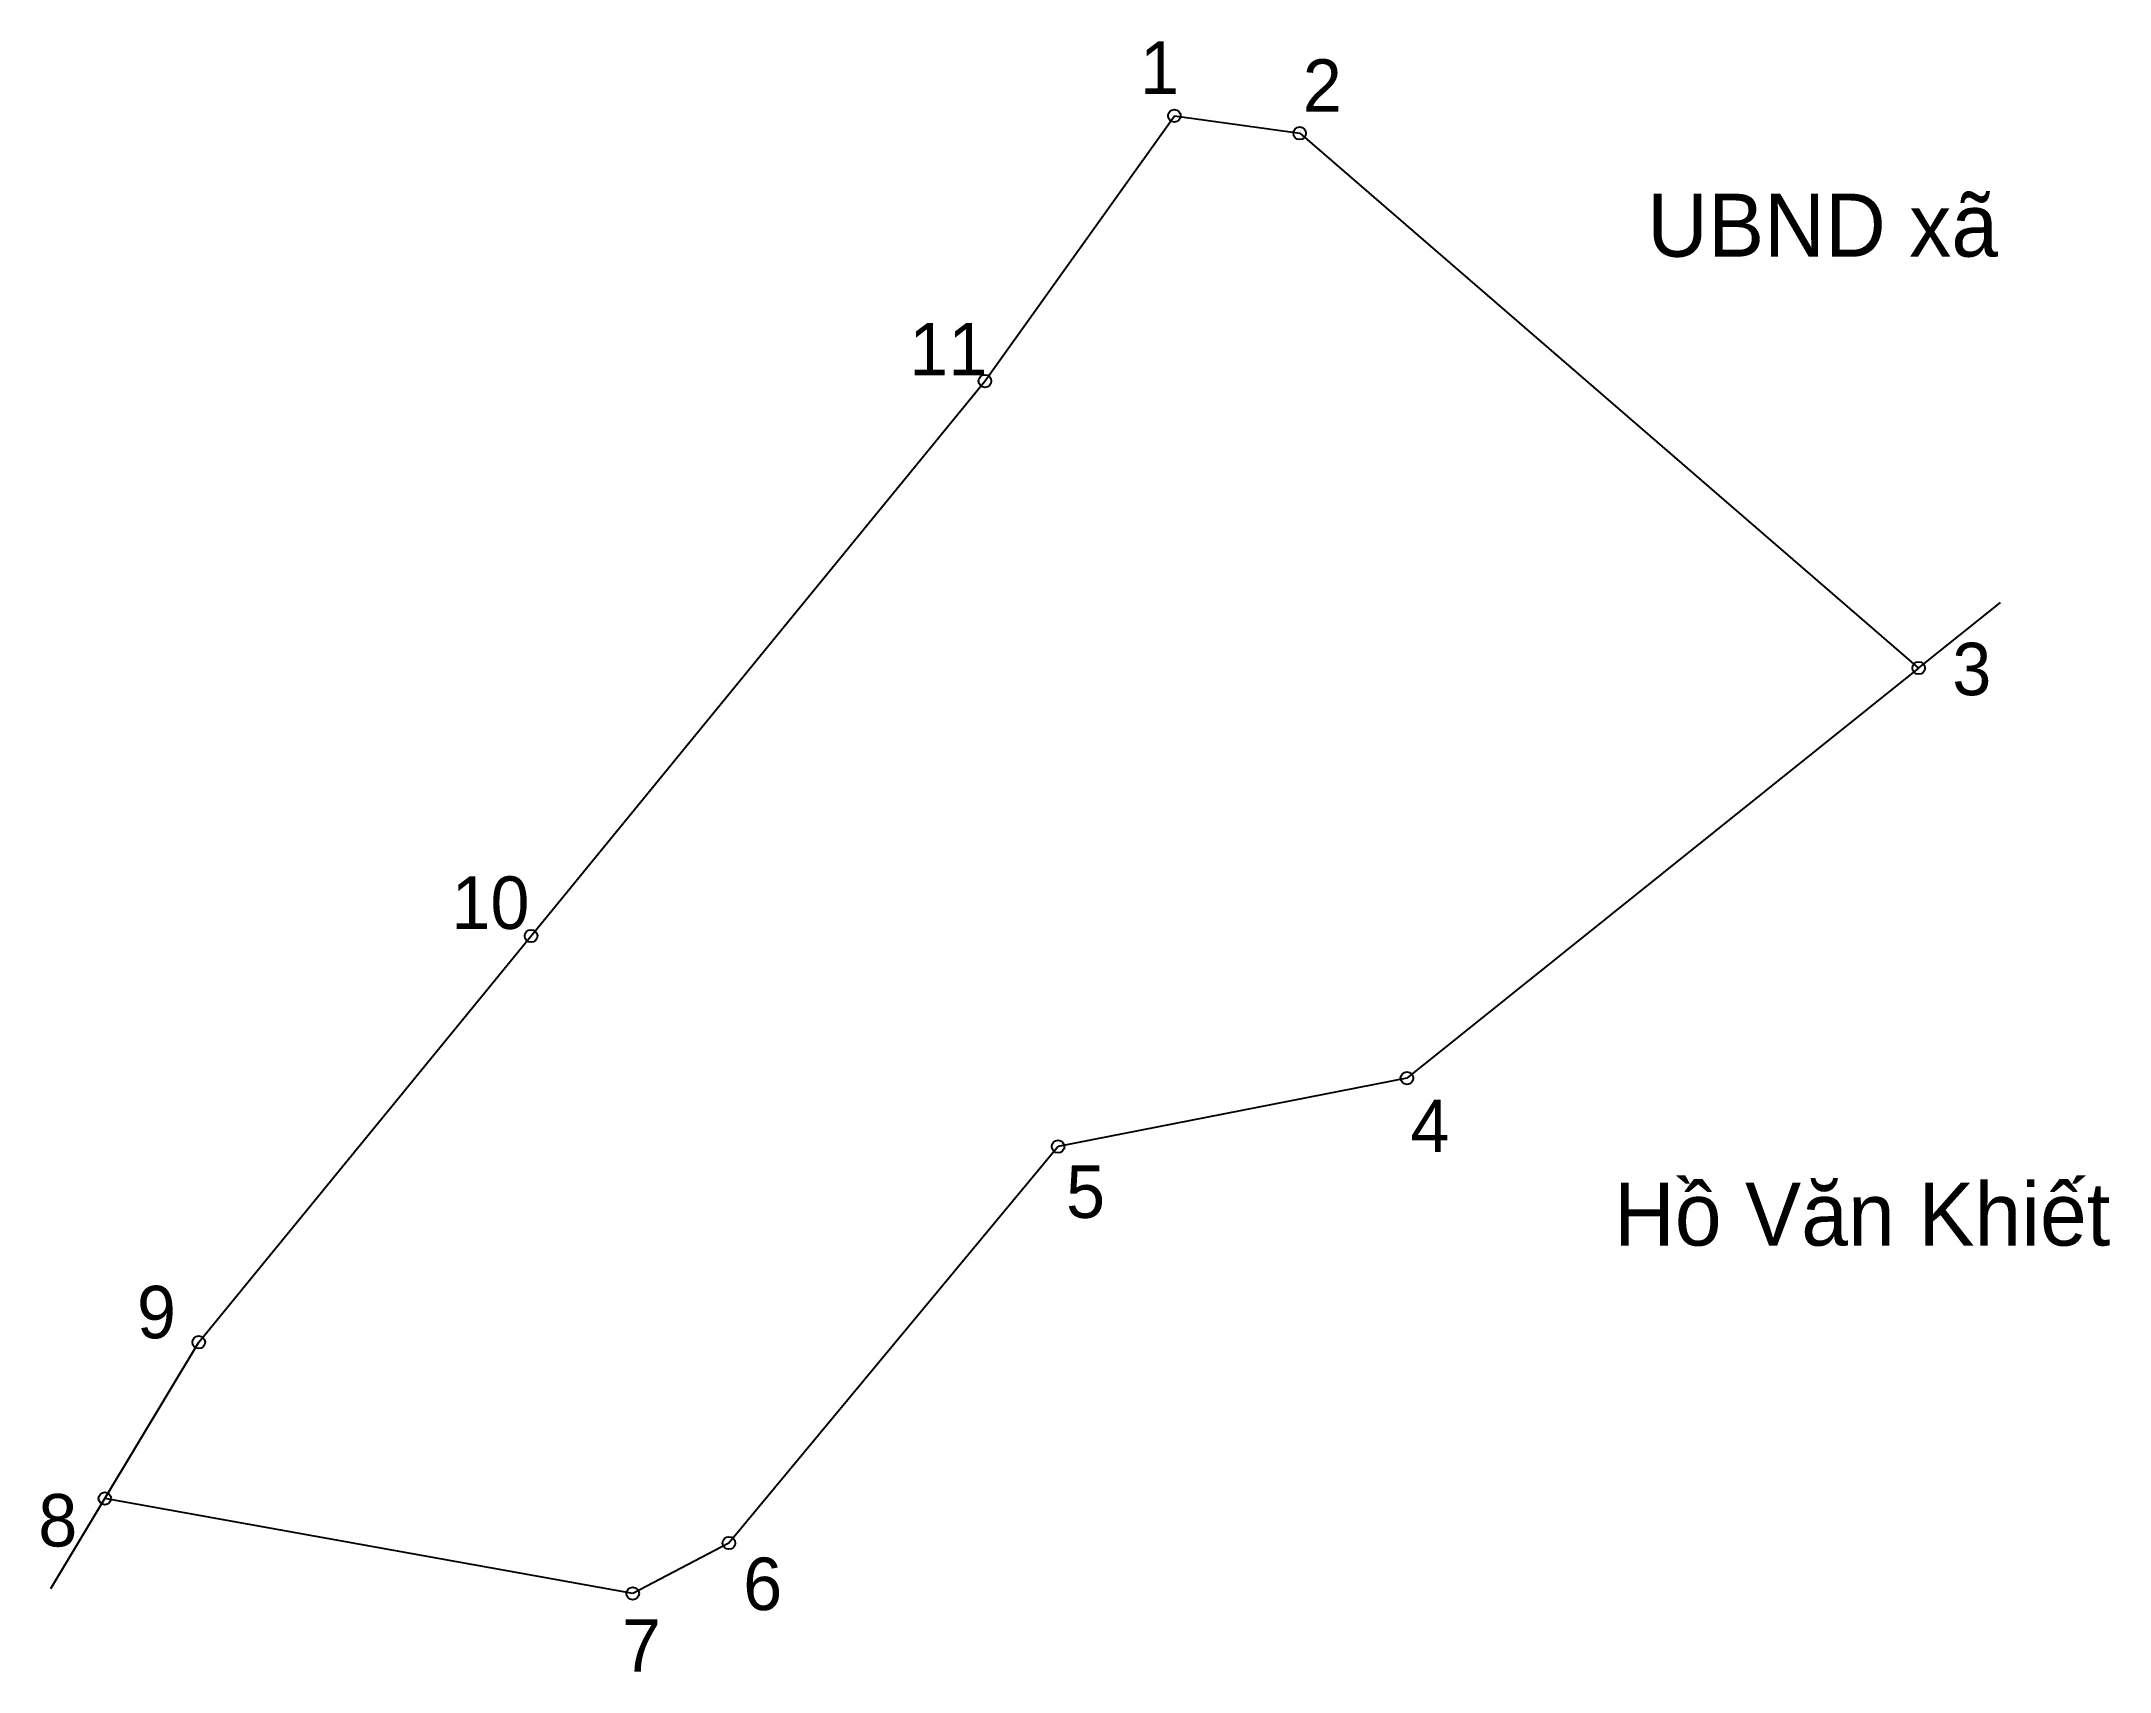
# Model space of a CAD drawing. Extents: x 546853 to 546990, y 1824844 to 1824952.
import ezdxf

# ---------------------------------------------------------------- set-up
doc = ezdxf.new("R2010")
doc.units = 0
for name, color, linetype in [('CanhThua', 7, 'Continuous'), ('MocDinhThua', 7, 'Continuous'), ('RauThua', 7, 'Continuous'), ('SoHieuDinhThua', 7, 'Continuous'), ('TenChuLanCan', 7, 'Continuous')]:
    doc.layers.add(name, color=color, linetype=linetype)

msp = doc.modelspace()

# ---------------------------------------------------------------- linework, layer by layer
at = {"layer": 'CanhThua'}
for p, q in [((546915.45, 1824929.7), (546928.06, 1824947.35)), ((546928.06, 1824947.35), (546936.4, 1824946.19)), ((546936.4, 1824946.19), (546977.6, 1824910.61)), ((546885.24, 1824892.78), (546915.45, 1824929.7)), ((546977.6, 1824910.61), (546943.54, 1824883.32)), ((546863.12, 1824865.75), (546885.24, 1824892.78)), ((546943.54, 1824883.32), (546920.32, 1824878.77)), ((546920.32, 1824878.77), (546898.41, 1824852.39)), ((546856.87, 1824855.35), (546863.12, 1824865.75)), ((546892.01, 1824849.03), (546856.87, 1824855.35)), ((546898.41, 1824852.39), (546892.01, 1824849.03))]:
    msp.add_line(p, q, dxfattribs=at)
at = {"layer": 'MocDinhThua'}
for centre in [(546928.06, 1824947.35), (546936.4, 1824946.19), (546915.45, 1824929.7), (546977.6, 1824910.61), (546885.24, 1824892.78), (546943.54, 1824883.32), (546920.32, 1824878.77), (546863.12, 1824865.75), (546856.87, 1824855.35), (546898.41, 1824852.39), (546892.01, 1824849.03)]:
    msp.add_circle(centre, 0.419, dxfattribs=at)
at = {"layer": 'RauThua'}
for p, q in [((546977.6, 1824910.61), (546983.04, 1824914.97)), ((546853.28, 1824849.37), (546856.87, 1824855.35))]:
    msp.add_line(p, q, dxfattribs=at)

# ---------------------------------------------------------------- texts
at = {"layer": 'SoHieuDinhThua'}
for s, height, p in [('1', 3.49, (546925.77, 1824948.81)), ('2', 3.49, (546936.61, 1824947.62)), ('11', 3.493, (546910.41, 1824930.08)), ('3', 3.49, (546979.84, 1824908.8)), ('10', 3.493, (546879.94, 1824893.25)), ('4', 3.49, (546943.78, 1824878.4)), ('5', 3.49, (546920.85, 1824874.02)), ('9', 3.49, (546859.01, 1824866.01)), ('8', 3.49, (546852.44, 1824852.16)), ('6', 3.49, (546899.36, 1824847.93)), ('7', 3.49, (546891.29, 1824843.83))]:
    msp.add_text(s, height=height, dxfattribs=at).set_placement(p)
at = {"layer": 'TenChuLanCan'}
for s, p in [('UBND xã', (546959.53, 1824937.98)), ('Hồ Văn Khiết', (546957.32, 1824872.18))]:
    msp.add_text(s, height=4.192, dxfattribs=at).set_placement(p)

doc.saveas('drawing.dxf')
